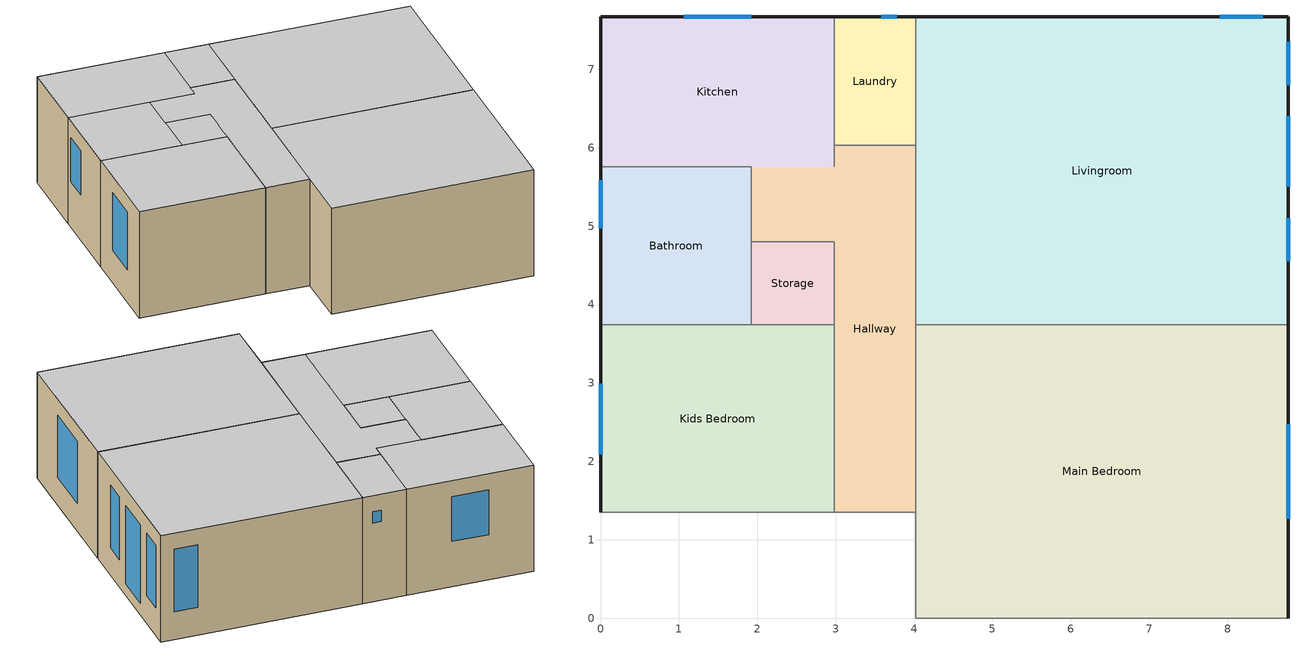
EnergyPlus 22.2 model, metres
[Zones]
Kids Bedroom
 floor adiabatic (interior wall): 0,3.74 2.98,3.74 2.98,1.35 0,1.35 z0
 wall outside (exterior wall): 0,3.74 0,1.35 z0:2.7
 wall to Bathroom (interior wall): 1.92,3.74 0,3.74 z0:2.7
 wall to Storage (interior wall): 2.98,3.74 1.92,3.74 z0:2.7
 wall to Hallway (interior wall): 2.98,3.74 2.98,1.35 z0:2.7
 wall adiabatic (interior wall): 2.98,1.35 0,1.35 z0:2.7
 window (window): 0,2.99 0,2.09 z0.83:2.29
 ceiling adiabatic (interior wall): 0,1.35 2.98,1.35 2.98,3.74 0,3.74 z2.7
Bathroom
 floor adiabatic (interior wall): 0,5.76 1.92,5.76 1.92,3.74 0,3.74 z0
 wall outside (exterior wall): 0,5.76 0,3.74 z0:2.7
 wall to Kitchen (interior wall): 1.92,5.76 0,5.76 z0:2.7
 wall to Hallway (interior wall): 1.92,4.8 1.92,5.76 z0:2.7
 wall to Storage (interior wall): 1.92,3.74 1.92,4.8 z0:2.7
 window (window): 0,5.58 0,4.97 z1.16:2.29
 ceiling adiabatic (interior wall): 0,3.74 1.92,3.74 1.92,5.76 0,5.76 z2.7
Storage
 floor adiabatic (interior wall): 1.92,3.74 2.98,3.74 2.98,4.8 1.92,4.8 z0
 wall to Hallway (interior wall): 2.98,3.74 2.98,4.8 1.92,4.8 z0:2.7
 ceiling adiabatic (interior wall): 1.92,3.74 2.98,3.74 2.98,4.8 1.92,4.8 z2.7
Kitchen
 floor adiabatic (interior wall): 0,7.67 2.98,7.67 2.98,5.76 0,5.76 z0
 wall outside (exterior wall): 2.98,7.67 0,7.67 0,5.76 z0:2.7
 wall to Laundry (interior wall): 2.98,5.76 2.98,6.03 2.98,7.67 z0:2.7
 window (window): 1.92,7.67 1.06,7.67 z1.15:2.29
 ceiling adiabatic (interior wall): 0,5.76 2.98,5.76 2.98,7.67 0,7.67 z2.7
Laundry
 floor adiabatic (interior wall): 2.98,7.67 4.02,7.67 4.02,6.03 2.98,6.03 z0
 wall outside (exterior wall): 4.02,7.67 2.98,7.67 z0:2.7
 wall to Livingroom (interior wall): 4.02,6.03 4.02,7.67 z0:2.7
 wall to Hallway (interior wall): 4.02,6.03 2.98,6.03 z0:2.7
 window (window): 3.78,7.67 3.58,7.67 z2:2.29
 ceiling adiabatic (interior wall): 2.98,6.03 4.02,6.03 4.02,7.67 2.98,7.67 z2.7
Livingroom
 floor adiabatic (interior wall): 4.02,7.67 8.77,7.67 8.77,3.74 4.02,3.74 z0
 wall outside (exterior wall): 8.77,3.74 8.77,7.67 4.02,7.67 z0:2.7
 wall to Main Bedroom (interior wall): 8.77,3.74 4.02,3.74 z0:2.7
 wall to Hallway (interior wall): 4.02,3.74 4.02,6.03 z0:2.7
 window (window): 8.45,7.67 7.9,7.67 / 8.77,6.8 8.77,7.35 / 8.77,4.55 8.77,5.1 z0.7:2.29; 8.77,5.5 8.77,6.4 z0.3:2.29
 ceiling adiabatic (interior wall): 4.02,3.74 8.77,3.74 8.77,7.67 4.02,7.67 z2.7
Main Bedroom
 floor adiabatic (interior wall): 4.02,3.74 8.77,3.74 8.77,0 4.02,0 z0
 wall outside (exterior wall): 8.77,0 8.77,3.74 z0:2.7
 wall to Hallway (interior wall): 4.02,1.35 4.02,3.74 z0:2.7
 wall adiabatic (interior wall): 8.77,0 4.02,0 4.02,1.35 z0:2.7
 window (window): 8.77,2.47,0.7 8.77,2.48,2.29 8.77,1.26,2.29 8.77,1.26,0.7
 ceiling adiabatic (interior wall): 4.02,0 8.77,0 8.77,3.74 4.02,3.74 z2.7
Hallway
 floor adiabatic (interior wall): 2.98,4.8 1.92,4.8 1.92,5.76 2.98,5.76 2.98,6.03 4.02,6.03 4.02,1.35 2.98,1.35 z0
 wall adiabatic (interior wall): 4.02,1.35 2.98,1.35 z0:2.7
 ceiling adiabatic (interior wall): 2.98,1.35 4.02,1.35 4.02,6.03 2.98,6.03 2.98,5.76 1.92,5.76 1.92,4.8 2.98,4.8 z2.7
[Building]
Simple One Zone w Windows: North Axis {deg}=0; Terrain=Suburbs; Loads Convergence Tolerance Value {W}=0.04; Temperature Convergence Tolerance Value {deltaC}=0.004; Solar Distribution=FullInteriorAndExterior; Maximum Number of Warmup Days=30; Minimum Number of Warmup Days=6
[Site:GroundTemperature:BuildingSurface]
18.89, 18.92, 19.02, 19.12, 19.21, 19.23, 19.07, 19.32, 19.09, 19.21, 19.13, 18.96
[WindowMaterial:Glazing]
glass: SpectralAverage, 0.003, 0.8, 0.1, 0.1
[Construction]
window: glass
interior wall: 10cm Concrete
exterior wall: 20cm Concrete
[Material] Roughness=MediumRough; Conductivity {W/m-K}=1.63; Density {kg/m3}=2400; Specific Heat {J/kg-K}=900; Thermal Absorptance=0.9; Solar Absorptance=0.65; Visible Absorptance=0.65
Name | Thickness {m}
10cm Concrete | 0.1
20cm Concrete | 0.2
[Zone] Type=1; Multiplier=1; Ceiling Height {m}=2.7
Name | Volume {m3}
Kids Bedroom | 19.23
Bathroom | 10.47
Storage | 3.03
Kitchen | 16.092
Laundry | 3.84
Livingroom | 50.66
Main Bedroom | 48.654
Hallway | 19.68
[Lights]
Kids light: Kids Bedroom, AlwaysZero, LightingLevel, 15
Bathroom light: Bathroom, AlwaysZero, LightingLevel, 5
Kitchen light: Kitchen, AlwaysZero, LightingLevel, 10
Laundry light: Laundry, AlwaysZero, LightingLevel, 7
Livingroom light: Livingroom, AlwaysZero, LightingLevel, 35
Main Bedrooms light: Main Bedroom, AlwaysZero, LightingLevel, 25
Hallway lights: Hallway, AlwaysZero, LightingLevel, 5
[Schedule:Constant]
AlwaysZero: Hourly Value=0
